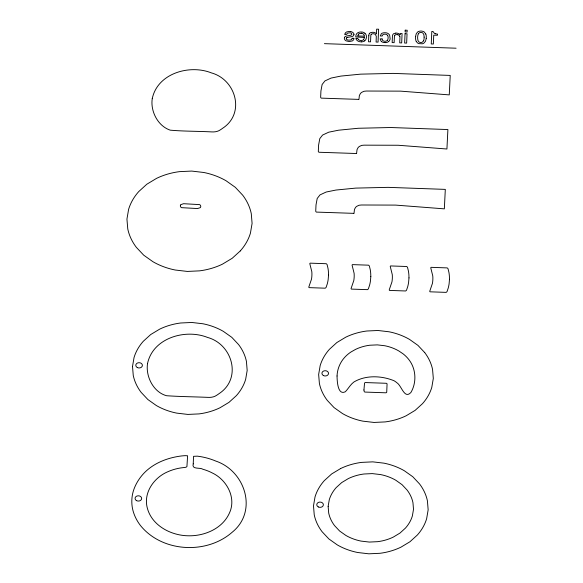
<?xml version="1.0" encoding="UTF-8"?>
<svg xmlns="http://www.w3.org/2000/svg" width="583" height="583" viewBox="0 0 583 583"><rect width="100%" height="100%" fill="white"/><g stroke="black" fill="none" stroke-linecap="round" stroke-linejoin="round"><path stroke-width="0.87" d="M353.866 34.455L353.83 34.893A2.405 1.924 1.1 0 1 353.094 36.015L352.518 36.343A8.432 6.756 1.1 0 1 350.281 36.897L348.554 37.217A10.1 8.089 1.1 0 0 347.125 37.523L347.009 37.582M368.784 35.767L368.529 41.772L370.548 41.845L370.803 35.942A4.46 3.571 1.1 0 1 371.189 34.324M415.562 36.459L416.255 33.741L417.574 32.058A4.292 3.432 1.1 0 1 419.177 31.271L420.496 31.067A6.624 5.305 1.1 0 1 421.64 31.088L423.12 31.402A4.161 3.33 1.1 0 1 424.329 32.072L425.765 34.069M426.253 38.427L425.503 41.24L423.914 43.106A4.227 3.381 1.1 0 1 422.311 43.783L418.915 43.623A4.263 3.411 1.1 0 1 417.501 42.872L416.634 41.94A6.967 5.582 1.1 0 1 416.291 41.371M344.568 37.356L344.4 37.91A4.176 3.345 1.1 0 0 344.364 38.383A3.746 2.995 1.1 0 0 345.457 40.424A3.389 2.718 1.1 0 0 346.113 40.846L348.729 41.444A10.428 8.351 1.1 0 0 349.662 41.466L352.292 40.941A2.828 2.259 1.1 0 0 352.766 40.635A4.606 3.687 1.1 0 0 354.019 38.332L352.139 38.267M358.946 99.38L359.368 95.51L360.425 93.528A8.016 6.428 1.1 0 1 361.81 92.289L364.025 91.276L366.372 91.035L400.514 91.137L449.26 94.891L450.229 75.426L393.029 73.392L360.593 74.15L340.836 76.089L331.078 78.071L324.928 80.928L322.122 84.506L320.927 90.977L320.643 97.376L321.197 98.126L358.662 99.394M354.027 213.342L354.449 209.465L355.506 207.482A8.016 6.428 1.1 0 1 356.891 206.251L359.106 205.238L361.453 204.997L395.595 205.099L444.341 208.852L445.31 189.388L388.11 187.354L355.674 188.105L335.917 190.051L326.159 192.033L320.009 194.89L317.203 198.468L316.008 204.939L315.724 211.338L316.285 212.088L353.743 213.356M423.52 40.803L422.398 42.1A2.368 1.895 1.1 0 1 421.436 42.45L420.992 42.486A3.228 2.587 1.1 0 1 420.387 42.457A2.74 2.194 1.1 0 1 418.834 41.816L417.931 40.438L417.617 37.961A25.863 20.704 1.1 0 1 417.654 36.984A13.045 10.443 1.1 0 1 418.383 33.741M418.441 33.763L419.002 33.056A2.266 1.815 1.1 0 1 419.796 32.619L420.591 32.48A3.731 2.988 1.1 0 1 421.261 32.488L421.852 32.582A2.485 1.989 1.1 0 1 422.966 33.158L423.848 34.608L424.184 37.13M394.844 35.286L394.924 35.191A1.771 1.414 1.1 0 1 395.791 34.667L396.71 34.579A4.066 3.25 1.1 0 1 397.861 34.725M369.498 33.457L369.637 33.304A2.944 2.354 1.1 0 1 370.518 32.692L372.267 32.32A4.577 3.666 1.1 0 1 375.263 32.859A6.158 4.934 1.1 0 1 376.414 33.952L376.647 29.15L378.615 29.216L378.061 42.107L376.093 42.034L376.305 36.408L375.423 34.492A3.44 2.755 1.1 0 0 373.39 33.734A3.972 3.177 1.1 0 0 372.88 33.741L371.99 33.894A1.72 1.377 1.1 0 0 371.269 34.353M387.287 40.38L387.185 40.497A2.419 1.938 1.1 0 1 385.829 41.204L385.29 41.262A2.82 2.259 1.1 0 1 382.944 40.642A4.256 3.411 1.1 0 1 382.113 38.923M240.298 250.916L232.231 258.262L222.473 264.143A64.108 51.413 1.1 0 1 199.575 270.855L187.354 271.43L175.213 270.016A64.108 51.413 1.1 0 1 152.965 261.731L143.739 255.201L136.327 247.323A64.108 51.413 1.1 0 1 127.764 228.9L126.941 219.084L128.603 209.363A64.108 51.413 1.1 0 1 138.739 191.581L146.799 184.243L156.565 178.362A64.108 51.413 1.1 0 1 179.455 171.65L191.683 171.074L203.824 172.488A64.108 51.413 1.1 0 1 226.073 180.766L235.292 187.303L242.703 195.181A64.108 51.413 1.1 0 1 251.273 213.604L252.089 223.413L250.428 233.142A64.108 51.413 1.1 0 1 240.298 250.916M356.577 153.533L357.036 149.627L358.086 147.645A8.016 6.428 1.1 0 1 359.471 146.406L361.686 145.393L364.04 145.16L398.182 145.254L446.928 149.008L447.897 129.55L390.69 127.517L358.261 128.267L338.504 130.206L328.746 132.188L322.588 135.052L319.79 138.623L318.595 145.101L318.311 151.5L318.865 152.25L356.322 153.511M388.715 41.4L388.351 41.699A4.358 3.491 1.1 0 1 386.092 42.574L385.006 42.617M364.601 40.854L364.798 40.701A5.058 4.052 1.1 0 0 365.891 39.433L366.423 37.749A10.13 8.111 1.1 0 0 366.474 36.918L366.321 35.614A6.063 4.853 1.1 0 0 364.922 33.289M340.625 468.543L331.691 473.928L324.294 480.654A58.737 47.106 1.1 0 0 315.017 496.942L313.494 505.855L314.237 514.847A58.737 47.106 1.1 0 0 322.093 531.725L328.878 538.94L337.331 544.93A58.737 47.106 1.1 0 0 357.714 552.509L368.842 553.814L380.043 553.289A58.737 47.106 1.1 0 0 401.017 547.131L409.958 541.745L417.355 535.019A58.737 47.106 1.1 0 0 426.632 518.732L428.155 509.819L427.412 500.826A58.737 47.106 1.1 0 0 419.556 483.948L412.771 476.726L404.318 470.743A58.737 47.106 1.1 0 0 383.935 463.157L372.807 461.86L361.606 462.385A58.737 47.106 1.1 0 0 340.632 468.543M395.806 33.151L394.093 33.515A2.842 2.274 1.1 0 0 393.234 34.105L393.102 34.259A3.199 2.558 1.1 0 0 392.855 34.623L392.753 34.842A7.819 6.267 1.1 0 0 392.432 36.583L392.148 42.588L394.144 42.661L394.4 36.758A4.096 3.279 1.1 0 1 394.8 35.271M361.227 33.311L359.769 33.479A2.602 2.084 1.1 0 0 358.713 34.091M344.932 34.28L346.79 34.339A2.31 1.851 1.1 0 1 347.3 33.391A1.8 1.443 1.1 0 1 347.716 33.129L349.275 32.845A6.398 5.123 1.1 0 1 349.815 32.852C351.177 32.502 352.875 34.39 351.09 35.118A4.912 3.935 1.1 0 1 349.778 35.439L348.474 35.672A17.49 14.007 1.1 0 0 346.346 36.088L345.806 36.277A2.485 1.989 1.1 0 0 344.553 37.356M357.853 35.971L364.346 36.19M364.346 37.443L355.783 36.977A15.209 12.177 1.1 0 1 355.994 35.169L356.038 35.089A5.269 4.219 1.1 0 1 356.891 33.457A5.007 4.008 1.1 0 1 361.154 32.007L362.334 32.058A4.955 3.972 1.1 0 1 364.914 33.297M382.076 38.923L380.167 38.857L380.874 40.825A3.87 3.097 1.1 0 0 381.683 41.641M324.41 43.652L456.081 48.207M350.762 31.62L349.829 31.511A8.191 6.559 1.1 0 0 348.94 31.497L346.834 31.89A3.476 2.784 1.1 0 0 345.624 32.699A3.447 2.762 1.1 0 0 344.91 34.28M435.494 33.748C433.46 33.836 433.89 30.659 431.799 31.475L431.26 43.944L433.351 44.017L433.737 35.155L437.418 35.279L437.469 34.069A13.752 11.011 1.1 0 1 435.486 33.756M424.715 352.577L417.924 345.362L409.477 339.372A58.737 47.106 1.1 0 0 389.087 331.793L377.966 330.488L366.765 331.013A58.737 47.106 1.1 0 0 345.785 337.171L336.843 342.556L329.453 349.283A58.737 47.106 1.1 0 0 320.176 365.57L318.646 374.483L319.397 383.476A58.737 47.106 1.1 0 0 327.252 400.353L334.037 407.575L342.491 413.558A58.737 47.106 1.1 0 0 362.874 421.145L373.995 422.442L385.203 421.917A58.737 47.106 1.1 0 0 406.176 415.759L415.118 410.374L422.515 403.647A58.737 47.106 1.1 0 0 431.792 387.36L433.315 378.447L432.564 369.454A58.737 47.106 1.1 0 0 424.715 352.577M387.71 35.672L386.988 34.747A2.536 2.033 1.1 0 0 385.953 34.229L383.891 34.208A1.924 1.538 1.1 0 0 383.06 34.608A3.607 2.886 1.1 0 0 382.222 36.022L380.291 35.957L381.318 33.792A3.039 2.434 1.1 0 1 381.894 33.355A5.305 4.249 1.1 0 1 385.144 32.743L385.982 32.779A4.788 3.833 1.1 0 1 388.526 33.865A5.524 4.424 1.1 0 1 388.897 34.208A5.349 4.285 1.1 0 1 389.641 35.199L390.151 38.821A6.224 4.985 1.1 0 1 388.737 41.415M416.175 41.393A14.13 11.317 1.1 0 1 415.679 36.474M425.83 34.054A14.597 11.689 1.1 0 1 426.18 38.42M424.089 37.13A13.781 11.033 1.1 0 1 423.601 40.825M395.799 33.056A5.116 4.096 1.1 0 1 400.2 34.798L400.215 33.493L402.081 33.559L401.68 42.923L399.712 42.85L399.923 37.946A8.854 7.091 1.1 0 0 399.872 36.591M397.839 34.769A3.01 2.405 1.1 0 1 399.829 36.598M387.753 35.658A7.666 6.136 1.1 0 1 388.074 38.208A5.699 4.562 1.1 0 1 387.331 40.402M384.999 42.581A5.298 4.241 1.1 0 1 381.646 41.684M368.857 35.767A6.311 5.05 1.1 0 1 369.411 33.428M364.295 37.443A5.232 4.19 1.1 0 1 363.464 39.731M363.413 39.71A2.529 2.026 1.1 0 1 362.058 40.395L361.336 40.482A4.657 3.731 1.1 0 1 360.746 40.467A3.287 2.631 1.1 0 1 358.479 39.608M358.516 39.586A3.462 2.769 1.1 0 1 357.824 38.463L355.885 38.398A4.781 3.826 1.1 0 0 357.313 40.591A4.664 3.731 1.1 0 0 359.449 41.648A6.821 5.458 1.1 0 0 361.314 41.845M364.608 40.861A5.007 4.008 1.1 0 1 361.314 41.867M357.896 35.971A5.087 4.074 1.1 0 1 358.64 34.062M361.249 33.165A3.462 2.769 1.1 0 1 364.273 36.19M352.096 38.267A2.959 2.368 1.1 0 1 351.549 39.571A2.084 1.669 1.1 0 1 351.01 39.833L349.428 40.132A6.158 4.934 1.1 0 1 348.853 40.118A3.877 3.104 1.1 0 1 347.074 39.695A1.625 1.297 1.1 0 1 346.295 38.667M346.28 38.478A1.334 1.071 1.1 0 1 347.002 37.574M350.755 31.65A3.804 3.046 1.1 0 1 354.019 34.448M193.235 463.864C191.384 469.854 200.253 467.223 202.855 469.242A43.914 35.22 1.1 0 1 212.299 472.966C226.656 479.714 236.538 497.605 229.505 512.88C222.524 528.759 204.196 536.36 187.653 535.777C170.156 535.318 150.961 524.955 147.003 506.773C143.739 491.724 154.626 477.127 168.166 471.596A43.863 35.177 1.1 0 1 180.803 467.923L185.868 467.304L186.924 466.604L187.602 455.797L185.307 455.651A50.4 40.424 1.1 0 0 180.919 456.03C166.068 457.976 151.084 464.134 141.48 476.027A62.578 50.189 1.1 0 0 134.724 487.228C131.233 495.361 130.84 504.696 133.733 513.069A59.08 47.383 1.1 0 0 140.394 525.443C162.045 552.371 206.528 554.754 232.172 532.25C258.182 511.247 245.217 470.991 215.819 461.08A58.788 47.15 1.1 0 0 197.353 456.154L193.563 456.336L193.235 463.864M132.516 366.467L133.259 375.459A58.737 47.106 1.1 0 0 141.115 392.337L147.9 399.552L156.353 405.542A58.737 47.106 1.1 0 0 176.736 413.121L187.864 414.426L199.065 413.901A58.737 47.106 1.1 0 0 220.039 407.743L228.981 402.357L236.377 395.631A58.737 47.106 1.1 0 0 245.654 379.344L247.177 370.431L246.434 361.438A58.737 47.106 1.1 0 0 238.578 344.56L231.794 337.338L223.34 331.355A58.737 47.106 1.1 0 0 202.957 323.769L191.829 322.472L180.628 322.997A58.737 47.106 1.1 0 0 159.655 329.155L150.713 334.54L143.316 341.266A58.737 47.106 1.1 0 0 134.039 357.554L132.516 366.467M328.142 506.357L328.695 513.055A43.732 35.075 1.1 0 0 334.547 525.618L339.598 530.996L345.887 535.449A43.732 35.075 1.1 0 0 361.066 541.097L369.345 542.066L377.689 541.673A43.732 35.075 1.1 0 0 393.306 537.089L399.96 533.081L405.462 528.074A43.732 35.075 1.1 0 0 412.37 515.948L413.507 509.316L412.953 502.619A43.732 35.075 1.1 0 0 407.102 490.055L402.051 484.677L395.762 480.217A43.732 35.075 1.1 0 0 380.582 474.577L372.304 473.607L363.96 474.001A43.732 35.075 1.1 0 0 348.343 478.585L341.689 482.593L336.187 487.599A43.732 35.075 1.1 0 0 329.278 499.726L328.142 506.357M337.047 375.984C337.134 380.546 337.557 395.726 345.347 391.754C348.321 388.664 350.325 384.693 353.801 382.069C365.599 374.92 381.574 375.598 394.035 380.743A16.572 13.292 1.1 0 1 396.768 382.667C401.621 385.487 404.31 399.544 410.891 392.505C416.765 382.586 416.145 369.061 409.062 359.879A37.144 29.791 1.1 0 0 403.123 353.866L398.721 350.9A39.848 31.963 1.1 0 0 384.889 345.763L377.347 344.881L369.746 345.231A39.848 31.963 1.1 0 0 355.513 349.414L350.871 352.059A37.101 29.755 1.1 0 0 344.429 357.649C339.94 362.67 337.302 369.258 337.047 375.984M363.938 389.983L364.186 391.477A1.53 1.232 1.1 0 0 364.907 392.075L385.946 392.804A1.53 1.232 1.1 0 0 386.718 392.257L387.076 383.884A1.53 1.232 1.1 0 0 386.354 383.286L365.315 382.557A1.53 1.232 1.1 0 0 364.543 383.104L363.938 389.983M328.542 275.118L328.142 279.738A62.709 50.291 1.1 0 1 327.296 283.819L326.072 287.47L325.241 288.191L309.041 287.63L308.771 287.135L311.497 279.162A44.906 36.015 1.1 0 0 311.818 271.722L309.792 263.633L310.105 263.152L326.305 263.72L327.07 264.5L327.974 268.224A62.709 50.291 1.1 0 1 328.462 272.348L328.542 275.118M370.817 276.575L370.416 281.203A62.709 50.291 1.1 0 1 369.564 285.284L368.339 288.935L367.509 289.656L351.316 289.095L351.046 288.592L353.772 280.62A44.906 36.015 1.1 0 0 354.173 276.932A44.906 36.015 1.1 0 0 354.092 273.23L352.066 265.097L352.38 264.616L368.58 265.178L369.345 265.957L370.249 269.689A62.709 50.291 1.1 0 1 370.737 273.813L370.817 276.575M408.982 277.894L408.581 282.522A62.709 50.291 1.1 0 1 407.728 286.603L406.504 290.254L405.673 290.975L389.473 290.414L389.211 289.911L391.936 281.946A44.906 36.015 1.1 0 0 392.337 278.259A44.906 36.015 1.1 0 0 392.257 274.549L390.231 266.416L390.544 265.935L406.745 266.504L407.502 267.276L408.413 271.008A62.709 50.291 1.1 0 1 408.902 275.132L408.982 277.894M449.493 279.301L449.092 283.921A62.709 50.291 1.1 0 1 448.24 288.002L447.015 291.653L446.184 292.375L429.992 291.813L429.722 291.318L432.448 283.345A44.906 36.015 1.1 0 0 432.768 275.905L430.742 267.816L431.056 267.335L447.256 267.903L448.021 268.683L448.925 272.407A62.709 50.291 1.1 0 1 449.413 276.531L449.493 279.301M405.047 33.705L404.646 43.025L406.642 43.091L407.051 33.77L405.047 33.705M405.2 30.185L405.127 31.963L407.123 32.036L407.204 30.25L405.2 30.185M152.243 98.68C150.312 111.222 157.862 126.052 170.229 130.162C183.995 131.379 197.87 131.168 211.665 131.904C214.668 132.086 217.823 131.634 220.33 129.856A40.016 32.094 1.1 0 0 222.619 128.289C245.589 113.364 235.904 79.558 211.338 72.875C189.431 64.137 157.468 73.392 152.243 98.68M147.521 363.632C145.561 376.487 153.482 392.279 166.592 395.726C180.329 396.68 194.11 396.768 207.861 397.366C210.915 397.555 214.114 397.089 216.665 395.289A40.628 32.59 1.1 0 0 218.982 393.693C242.309 378.542 232.471 344.218 207.526 337.426C185.285 328.55 152.826 337.958 147.521 363.632M180.526 205.15L180.475 205.274A2.463 1.975 1.1 0 0 180.431 206.295L180.526 206.557A3.746 3.002 1.1 0 0 180.759 206.98L180.985 207.264A2.128 1.705 1.1 0 0 181.495 207.65L197.52 208.561L200.261 207.65A3.746 3.002 1.1 0 0 200.523 207.249L200.647 206.994A2.463 1.975 1.1 0 0 200.69 205.974L200.596 205.712A3.746 3.002 1.1 0 0 200.363 205.289L200.129 205.005A2.128 1.705 1.1 0 0 199.619 204.618L183.594 203.707L180.861 204.618A3.746 3.002 1.1 0 0 180.592 205.019L180.526 205.15M136.619 500.673A3.301 2.645 1.1 0 0 141.669 498.552A3.301 2.645 1.1 0 0 136.816 496.089A3.301 2.645 1.1 0 0 136.619 500.673M318.325 506.955A3.301 2.645 1.1 0 0 323.376 504.834A3.301 2.645 1.1 0 0 318.522 502.371A3.301 2.645 1.1 0 0 318.325 506.955M323.485 375.583A3.301 2.645 1.1 0 0 328.528 373.463A3.301 2.645 1.1 0 0 323.682 370.999A3.301 2.645 1.1 0 0 323.485 375.583M137.348 367.567A3.301 2.645 1.1 0 0 142.398 365.446A3.301 2.645 1.1 0 0 137.544 362.983A3.301 2.645 1.1 0 0 137.348 367.567"/></g></svg>
